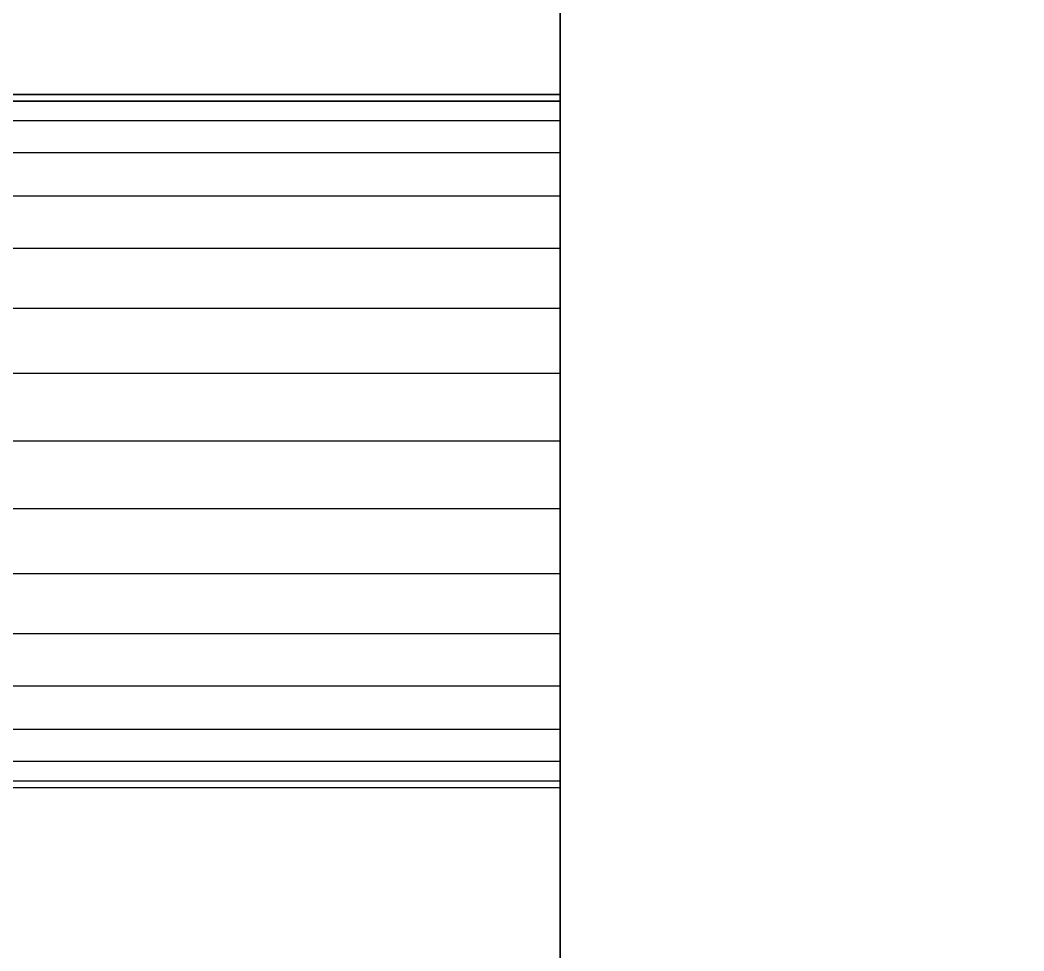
# Model space of a CAD drawing. Header units: millimetres. Extents: x -22443 to 8019, y 3751 to 17584.
# Drawn here: x -19267.4 to -19210.1, y 12135.3 to 12188.4 of the extents above; entities that cross this region are included whole.
import ezdxf

# ---------------------------------------------------------------- set-up
doc = ezdxf.new("R2010")
doc.units = ezdxf.units.MM
for name, color, linetype, lineweight in [('A-ANNO-DIMS', 211, 'Continuous', 9), ('A-ANNO-DIMS-50', 211, 'Continuous', 9), ('A-GENM', 13, 'Continuous', 18)]:
    doc.layers.add(name, color=color, linetype=linetype, lineweight=lineweight)
doc.styles.add('Arial', font='arial.ttf', dxfattribs={"height": 125})
doc.dimstyles.new('Diagonal_-_2_5mm_Arial', dxfattribs={"dimscale": 304.8, "dimtxt": 127.532425, "dimasz": 0.492126, "dimexe": 0.393701, "dimexo": 0.246063, "dimgap": 0.287073, "dimtad": 1, "dimdec": 0, "dimzin": 0, "dimdsep": 46, "dimtxsty": 'Arial', "dimblk1": 'OBLIQUE', "dimblk2": 'OBLIQUE', "dimsah": 1, "dimcen": 0.09, "dimdle": 0.393701, "dimazin": 0, "dimtfac": 1, "dimtdec": 4, "dimtix": 1, "dimtmove": 0, "dimatfit": 3, "dimfxl": 1, "dimtvp": 1, "dimtolj": 1, "dimtzin": 0, "dimarcsym": 2})

# ---------------------------------------------------------------- blocks, each defined once
blk = doc.blocks.new('Nevera de autoservicio single - Nevera de autoservicio single-466915-Level 1')
at = {"layer": 'A-GENM'}
for p, q in [((454.753, 1307.979), (454.753, -1108.896)), ((454.753, -1108.896), (454.753, 1307.979)), ((454.753, -1108.896), (454.753, 1307.979)), ((454.753, -1108.896), (454.753, 1307.979)), ((454.753, -1028.381), (454.753, 977.961)), ((454.753, 51.957), (454.753, 0.512)), ((255.92, 20.299), (454.753, 20.299)), ((454.753, 20.299), (255.92, 20.299)), ((454.753, 20.299), (255.92, 20.299)), ((454.753, 20.299), (255.92, 20.299)), ((454.753, 20.299), (255.92, 20.299)), ((454.753, 20.299), (255.92, 20.299)), ((454.753, 20.299), (255.92, 20.299)), ((454.753, 20.299), (255.92, 20.299)), ((454.753, 20.299), (255.92, 20.299)), ((454.753, 20.299), (255.92, 20.299)), ((454.753, 20.299), (255.92, 20.299)), ((454.753, 20.299), (255.92, 20.299)), ((454.753, 19.951), (454.753, 20.299)), ((454.753, 20.299), (454.753, 19.918)), ((454.753, 19.918), (454.753, 20.299)), ((454.753, 20.299), (454.753, 19.918)), ((454.753, 19.918), (454.753, 20.299)), ((454.753, 20.299), (454.753, 19.918)), ((454.753, 19.918), (454.753, 20.299)), ((454.753, 20.299), (454.753, 19.918)), ((454.753, 20.109), (454.753, 20.299)), ((454.753, 20.299), (454.753, 19.918)), ((454.753, 20.109), (454.753, 20.299)), ((454.753, 20.299), (454.753, 19.918)), ((454.753, 19.918), (454.753, 20.299)), ((454.753, 20.299), (454.753, 19.951)), ((454.753, 20.109), (454.753, 20.299)), ((454.753, 20.109), (454.753, 20.299)), ((454.753, 19.918), (454.753, 20.299)), ((454.753, 19.918), (454.753, 20.299)), ((454.753, 19.918), (454.753, 20.299)), ((454.753, 19.918), (454.753, 20.299)), ((454.753, 20.299), (454.753, 19.918)), ((454.753, 20.299), (454.753, 19.918)), ((454.753, 19.918), (454.753, 20.299)), ((454.753, 20.299), (454.753, 19.918)), ((454.753, 20.109), (454.753, 19.918)), ((454.753, 20.109), (454.753, 19.918)), ((454.753, 19.918), (454.753, 20.109)), ((454.753, 19.918), (454.753, 20.109)), ((454.753, 19.918), (255.92, 19.918)), ((454.753, 19.918), (255.92, 19.918)), ((454.753, 19.918), (255.92, 19.918)), ((454.753, 19.918), (255.92, 19.918)), ((454.753, 19.918), (255.92, 19.918)), ((454.753, 19.918), (255.92, 19.918)), ((454.753, 19.918), (255.92, 19.918)), ((454.753, 19.918), (255.92, 19.918)), ((454.753, 19.918), (255.92, 19.918)), ((454.753, 19.918), (255.92, 19.918)), ((454.753, 19.918), (255.92, 19.918)), ((454.753, 19.918), (255.92, 19.918)), ((454.753, 19.918), (255.92, 19.918)), ((454.753, 19.918), (255.92, 19.918)), ((454.753, 19.918), (255.92, 19.918)), ((454.753, 19.918), (255.92, 19.918)), ((454.753, 19.918), (255.92, 19.918)), ((454.753, 19.918), (255.92, 19.918)), ((454.753, 19.918), (255.92, 19.918)), ((454.753, 19.918), (255.92, 19.918)), ((255.92, 19.918), (454.753, 19.918)), ((454.753, 19.918), (255.92, 19.918)), ((454.753, 19.918), (255.92, 19.918)), ((454.753, 19.918), (255.92, 19.918)), ((454.753, 19.918), (454.753, 19.951)), ((454.753, 19.951), (454.753, 19.918)), ((454.753, 18.793), (454.753, 19.918)), ((454.753, 19.918), (454.753, 18.793)), ((454.753, 18.793), (454.753, 19.918)), ((454.753, 19.918), (454.753, 18.793)), ((454.753, 18.793), (454.753, 19.918)), ((454.753, 19.918), (454.753, 18.793)), ((454.753, 18.793), (454.753, 19.918)), ((454.753, 19.918), (454.753, 18.793)), ((454.753, 18.793), (454.753, 19.918)), ((454.753, 19.918), (454.753, 18.793)), ((454.753, 18.793), (454.753, 19.918)), ((454.753, 19.918), (454.753, 18.793)), ((454.753, 18.793), (454.753, 19.918)), ((454.753, 18.793), (454.753, 19.918)), ((454.753, 18.793), (454.753, 19.918)), ((454.753, 18.793), (454.753, 19.918)), ((454.753, 18.793), (454.753, 19.918)), ((454.753, 18.793), (454.753, 19.918)), ((454.753, 18.793), (454.753, 19.918)), ((454.753, 18.793), (454.753, 19.918)), ((454.753, 18.793), (454.753, 19.918)), ((454.753, 18.793), (454.753, 19.918)), ((454.753, 18.793), (454.753, 19.918)), ((454.753, 18.793), (454.753, 19.918)), ((454.753, 18.793), (255.92, 18.793)), ((454.753, 18.793), (255.92, 18.793)), ((454.753, 18.793), (255.92, 18.793)), ((454.753, 18.793), (255.92, 18.793)), ((454.753, 18.793), (255.92, 18.793)), ((454.753, 18.793), (255.92, 18.793)), ((454.753, 18.793), (255.92, 18.793)), ((454.753, 18.793), (255.92, 18.793)), ((454.753, 18.793), (255.92, 18.793)), ((454.753, 18.793), (255.92, 18.793)), ((454.753, 18.793), (255.92, 18.793)), ((454.753, 18.793), (255.92, 18.793)), ((454.753, 18.793), (255.92, 18.793)), ((454.753, 18.793), (255.92, 18.793)), ((454.753, 18.793), (255.92, 18.793)), ((454.753, 18.793), (255.92, 18.793)), ((454.753, 18.793), (255.92, 18.793)), ((454.753, 18.793), (255.92, 18.793)), ((454.753, 18.793), (255.92, 18.793)), ((454.753, 18.793), (255.92, 18.793)), ((454.753, 18.793), (255.92, 18.793)), ((454.753, 18.793), (255.92, 18.793)), ((454.753, 18.793), (255.92, 18.793)), ((454.753, 18.793), (255.92, 18.793)), ((454.753, 16.964), (454.753, 18.793)), ((454.753, 18.793), (454.753, 16.964)), ((454.753, 16.964), (454.753, 18.793)), ((454.753, 18.793), (454.753, 16.964)), ((454.753, 16.964), (454.753, 18.793)), ((454.753, 18.793), (454.753, 16.964)), ((454.753, 16.964), (454.753, 18.793)), ((454.753, 18.793), (454.753, 16.964)), ((454.753, 16.964), (454.753, 18.793)), ((454.753, 18.793), (454.753, 16.964)), ((454.753, 16.964), (454.753, 18.793)), ((454.753, 18.793), (454.753, 16.964)), ((454.753, 16.964), (454.753, 18.793)), ((454.753, 16.964), (454.753, 18.793)), ((454.753, 16.964), (454.753, 18.793)), ((454.753, 16.964), (454.753, 18.793)), ((454.753, 16.964), (454.753, 18.793)), ((454.753, 16.964), (454.753, 18.793)), ((454.753, 16.964), (454.753, 18.793)), ((454.753, 16.964), (454.753, 18.793)), ((454.753, 16.964), (454.753, 18.793)), ((454.753, 16.964), (454.753, 18.793)), ((454.753, 16.964), (454.753, 18.793)), ((454.753, 16.964), (454.753, 18.793)), ((454.753, 16.964), (255.92, 16.964)), ((454.753, 16.964), (255.92, 16.964)), ((454.753, 16.964), (255.92, 16.964)), ((454.753, 16.964), (255.92, 16.964)), ((454.753, 16.964), (255.92, 16.964)), ((454.753, 16.964), (255.92, 16.964)), ((454.753, 16.964), (255.92, 16.964)), ((454.753, 16.964), (255.92, 16.964)), ((454.753, 16.964), (255.92, 16.964)), ((454.753, 16.964), (255.92, 16.964)), ((454.753, 16.964), (255.92, 16.964)), ((454.753, 16.964), (255.92, 16.964)), ((454.753, 16.964), (255.92, 16.964)), ((454.753, 16.964), (255.92, 16.964)), ((454.753, 16.964), (255.92, 16.964)), ((454.753, 16.964), (255.92, 16.964)), ((454.753, 16.964), (255.92, 16.964)), ((454.753, 16.964), (255.92, 16.964)), ((454.753, 16.964), (255.92, 16.964)), ((454.753, 16.964), (255.92, 16.964)), ((454.753, 16.964), (255.92, 16.964)), ((454.753, 16.964), (255.92, 16.964)), ((454.753, 16.964), (255.92, 16.964)), ((454.753, 16.964), (255.92, 16.964)), ((454.753, 14.503), (454.753, 16.964)), ((454.753, 16.964), (454.753, 14.503)), ((454.753, 14.503), (454.753, 16.964)), ((454.753, 16.964), (454.753, 14.503)), ((454.753, 14.503), (454.753, 16.964)), ((454.753, 16.964), (454.753, 14.503)), ((454.753, 14.503), (454.753, 16.964)), ((454.753, 16.964), (454.753, 14.503)), ((454.753, 14.503), (454.753, 16.964)), ((454.753, 16.964), (454.753, 14.503)), ((454.753, 14.503), (454.753, 16.964)), ((454.753, 16.964), (454.753, 14.503)), ((454.753, 14.503), (454.753, 16.964)), ((454.753, 14.503), (454.753, 16.964)), ((454.753, 14.503), (454.753, 16.964)), ((454.753, 14.503), (454.753, 16.964)), ((454.753, 14.503), (454.753, 16.964)), ((454.753, 14.503), (454.753, 16.964)), ((454.753, 14.503), (454.753, 16.964)), ((454.753, 14.503), (454.753, 16.964)), ((454.753, 14.503), (454.753, 16.964)), ((454.753, 14.503), (454.753, 16.964)), ((454.753, 14.503), (454.753, 16.964)), ((454.753, 14.503), (454.753, 16.964)), ((454.753, 14.503), (255.92, 14.503)), ((454.753, 14.503), (255.92, 14.503)), ((454.753, 14.503), (255.92, 14.503)), ((454.753, 14.503), (255.92, 14.503)), ((454.753, 14.503), (255.92, 14.503)), ((454.753, 14.503), (255.92, 14.503)), ((454.753, 14.503), (255.92, 14.503)), ((454.753, 14.503), (255.92, 14.503)), ((454.753, 14.503), (255.92, 14.503)), ((454.753, 14.503), (255.92, 14.503)), ((454.753, 14.503), (255.92, 14.503)), ((454.753, 14.503), (255.92, 14.503)), ((454.753, 14.503), (255.92, 14.503)), ((454.753, 14.503), (255.92, 14.503)), ((454.753, 14.503), (255.92, 14.503)), ((454.753, 14.503), (255.92, 14.503)), ((454.753, 14.503), (255.92, 14.503)), ((454.753, 14.503), (255.92, 14.503)), ((454.753, 14.503), (255.92, 14.503)), ((454.753, 14.503), (255.92, 14.503)), ((454.753, 14.503), (255.92, 14.503)), ((454.753, 14.503), (255.92, 14.503)), ((454.753, 14.503), (255.92, 14.503)), ((454.753, 14.503), (255.92, 14.503)), ((454.753, 11.505), (454.753, 14.503)), ((454.753, 14.503), (454.753, 11.505)), ((454.753, 11.505), (454.753, 14.503)), ((454.753, 14.503), (454.753, 11.505)), ((454.753, 11.505), (454.753, 14.503)), ((454.753, 14.503), (454.753, 11.505)), ((454.753, 11.505), (454.753, 14.503)), ((454.753, 14.503), (454.753, 11.505)), ((454.753, 11.505), (454.753, 14.503)), ((454.753, 14.503), (454.753, 11.505)), ((454.753, 11.505), (454.753, 14.503)), ((454.753, 14.503), (454.753, 11.505)), ((454.753, 11.505), (454.753, 14.503)), ((454.753, 11.505), (454.753, 14.503)), ((454.753, 11.505), (454.753, 14.503)), ((454.753, 11.505), (454.753, 14.503)), ((454.753, 11.505), (454.753, 14.503)), ((454.753, 11.505), (454.753, 14.503)), ((454.753, 14.503), (454.753, 11.505)), ((454.753, 14.503), (454.753, 11.505)), ((454.753, 11.505), (454.753, 14.503)), ((454.753, 11.505), (454.753, 14.503)), ((454.753, 11.505), (454.753, 14.503)), ((454.753, 11.505), (454.753, 14.503)), ((454.753, 11.505), (255.92, 11.505)), ((454.753, 11.505), (255.92, 11.505)), ((454.753, 11.505), (255.92, 11.505)), ((454.753, 11.505), (255.92, 11.505)), ((454.753, 11.505), (255.92, 11.505)), ((454.753, 11.505), (255.92, 11.505)), ((454.753, 11.505), (255.92, 11.505)), ((454.753, 11.505), (255.92, 11.505)), ((454.753, 11.505), (255.92, 11.505)), ((454.753, 11.505), (255.92, 11.505)), ((454.753, 11.505), (255.92, 11.505)), ((454.753, 11.505), (255.92, 11.505)), ((454.753, 11.505), (255.92, 11.505)), ((454.753, 11.505), (255.92, 11.505)), ((454.753, 11.505), (255.92, 11.505)), ((454.753, 11.505), (255.92, 11.505)), ((454.753, 11.505), (255.92, 11.505)), ((454.753, 11.505), (255.92, 11.505)), ((454.753, 11.505), (255.92, 11.505)), ((454.753, 11.505), (255.92, 11.505)), ((454.753, 11.505), (255.92, 11.505)), ((454.753, 11.505), (255.92, 11.505)), ((454.753, 11.505), (255.92, 11.505)), ((454.753, 11.505), (255.92, 11.505)), ((454.753, 8.084), (454.753, 11.505)), ((454.753, 11.505), (454.753, 8.084)), ((454.753, 8.084), (454.753, 11.505)), ((454.753, 11.505), (454.753, 8.084)), ((454.753, 8.084), (454.753, 11.505)), ((454.753, 11.505), (454.753, 8.084)), ((454.753, 8.084), (454.753, 11.505)), ((454.753, 11.505), (454.753, 8.084)), ((454.753, 8.084), (454.753, 11.505)), ((454.753, 11.505), (454.753, 8.084)), ((454.753, 8.084), (454.753, 11.505)), ((454.753, 11.505), (454.753, 8.084)), ((454.753, 8.084), (454.753, 11.505)), ((454.753, 8.084), (454.753, 11.505)), ((454.753, 8.084), (454.753, 11.505)), ((454.753, 8.084), (454.753, 11.505)), ((454.753, 8.084), (454.753, 11.505)), ((454.753, 8.084), (454.753, 11.505)), ((454.753, 11.505), (454.753, 8.084)), ((454.753, 11.505), (454.753, 8.084)), ((454.753, 8.084), (454.753, 11.505)), ((454.753, 8.084), (454.753, 11.505)), ((454.753, 8.084), (454.753, 11.505)), ((454.753, 8.084), (454.753, 11.505)), ((454.753, 8.084), (255.92, 8.084)), ((454.753, 8.084), (255.92, 8.084)), ((454.753, 8.084), (255.92, 8.084)), ((454.753, 8.084), (255.92, 8.084)), ((454.753, 8.084), (255.92, 8.084)), ((454.753, 8.084), (255.92, 8.084)), ((454.753, 8.084), (255.92, 8.084)), ((454.753, 8.084), (255.92, 8.084)), ((454.753, 8.084), (255.92, 8.084)), ((454.753, 8.084), (255.92, 8.084)), ((454.753, 8.084), (255.92, 8.084)), ((454.753, 8.084), (255.92, 8.084)), ((454.753, 8.084), (255.92, 8.084)), ((454.753, 8.084), (255.92, 8.084)), ((454.753, 8.084), (255.92, 8.084)), ((454.753, 8.084), (255.92, 8.084)), ((454.753, 8.084), (255.92, 8.084)), ((454.753, 8.084), (255.92, 8.084)), ((454.753, 8.084), (255.92, 8.084)), ((454.753, 8.084), (255.92, 8.084)), ((454.753, 8.084), (255.92, 8.084)), ((454.753, 8.084), (255.92, 8.084)), ((454.753, 8.084), (255.92, 8.084)), ((454.753, 8.084), (255.92, 8.084)), ((454.753, 4.372), (454.753, 8.084)), ((454.753, 8.084), (454.753, 4.372)), ((454.753, 4.372), (454.753, 8.084)), ((454.753, 8.084), (454.753, 4.372)), ((454.753, 4.372), (454.753, 8.084)), ((454.753, 8.084), (454.753, 4.372)), ((454.753, 4.372), (454.753, 8.084)), ((454.753, 8.084), (454.753, 4.372)), ((454.753, 4.372), (454.753, 8.084)), ((454.753, 8.084), (454.753, 4.372)), ((454.753, 4.372), (454.753, 8.084)), ((454.753, 8.084), (454.753, 4.372)), ((454.753, 4.372), (454.753, 8.084)), ((454.753, 4.372), (454.753, 8.084)), ((454.753, 4.372), (454.753, 8.084)), ((454.753, 4.372), (454.753, 8.084)), ((454.753, 4.372), (454.753, 8.084)), ((454.753, 4.372), (454.753, 8.084)), ((454.753, 8.084), (454.753, 4.372)), ((454.753, 8.084), (454.753, 4.372)), ((454.753, 4.372), (454.753, 8.084)), ((454.753, 4.372), (454.753, 8.084)), ((454.753, 4.372), (454.753, 8.084)), ((454.753, 4.372), (454.753, 8.084)), ((454.753, 4.372), (255.92, 4.372)), ((454.753, 4.372), (255.92, 4.372)), ((454.753, 4.372), (255.92, 4.372)), ((454.753, 4.372), (255.92, 4.372)), ((454.753, 4.372), (255.92, 4.372)), ((454.753, 4.372), (255.92, 4.372)), ((454.753, 4.372), (255.92, 4.372)), ((454.753, 4.372), (255.92, 4.372)), ((454.753, 4.372), (255.92, 4.372)), ((454.753, 4.372), (255.92, 4.372)), ((454.753, 4.372), (255.92, 4.372)), ((454.753, 4.372), (255.92, 4.372)), ((454.753, 4.372), (255.92, 4.372)), ((454.753, 4.372), (255.92, 4.372)), ((454.753, 4.372), (255.92, 4.372)), ((454.753, 4.372), (255.92, 4.372)), ((454.753, 4.372), (255.92, 4.372)), ((454.753, 4.372), (255.92, 4.372)), ((454.753, 4.372), (255.92, 4.372)), ((454.753, 4.372), (255.92, 4.372)), ((454.753, 4.372), (255.92, 4.372)), ((454.753, 4.372), (255.92, 4.372)), ((454.753, 4.372), (255.92, 4.372)), ((454.753, 4.372), (255.92, 4.372)), ((454.753, 0.512), (454.753, 4.372)), ((454.753, 4.372), (454.753, 0.512)), ((454.753, 0.512), (454.753, 4.372)), ((454.753, 4.372), (454.753, 0.512)), ((454.753, 0.512), (454.753, 4.372)), ((454.753, 4.372), (454.753, 0.512)), ((454.753, 0.512), (454.753, 4.372)), ((454.753, 4.372), (454.753, 0.512)), ((454.753, 0.512), (454.753, 4.372)), ((454.753, 4.372), (454.753, 0.512)), ((454.753, 0.512), (454.753, 4.372)), ((454.753, 4.372), (454.753, 0.512)), ((454.753, 0.512), (454.753, 4.372)), ((454.753, 0.512), (454.753, 4.372)), ((454.753, 0.512), (454.753, 4.372)), ((454.753, 0.512), (454.753, 4.372)), ((454.753, 0.512), (454.753, 4.372)), ((454.753, 0.512), (454.753, 4.372)), ((454.753, 4.372), (454.753, 0.512)), ((454.753, 4.372), (454.753, 0.512)), ((454.753, 0.512), (454.753, 4.372)), ((454.753, 0.512), (454.753, 4.372)), ((454.753, 0.512), (454.753, 4.372)), ((454.753, 0.512), (454.753, 4.372)), ((454.753, 0.512), (255.92, 0.512)), ((454.753, 0.512), (255.92, 0.512)), ((454.753, 0.512), (255.92, 0.512)), ((454.753, 0.512), (255.92, 0.512)), ((454.753, 0.512), (255.92, 0.512)), ((454.753, 0.512), (255.92, 0.512)), ((454.753, 0.512), (255.92, 0.512)), ((454.753, 0.512), (255.92, 0.512)), ((454.753, 0.512), (255.92, 0.512)), ((454.753, 0.512), (255.92, 0.512)), ((454.753, 0.512), (255.92, 0.512)), ((454.753, 0.512), (255.92, 0.512)), ((454.753, 0.512), (255.92, 0.512)), ((454.753, 0.512), (255.92, 0.512)), ((454.753, 0.512), (255.92, 0.512)), ((454.753, 0.512), (255.92, 0.512)), ((454.753, 0.512), (255.92, 0.512)), ((454.753, 0.512), (255.92, 0.512)), ((454.753, 0.512), (255.92, 0.512)), ((454.753, 0.512), (255.92, 0.512)), ((454.753, 0.512), (255.92, 0.512)), ((454.753, 0.512), (255.92, 0.512)), ((454.753, 0.512), (255.92, 0.512)), ((454.753, 0.512), (255.92, 0.512)), ((454.753, -3.348), (454.753, 0.512)), ((454.753, 0.512), (454.753, -3.348)), ((454.753, -3.348), (454.753, 0.512)), ((454.753, 0.512), (454.753, -3.348)), ((454.753, -3.348), (454.753, 0.512)), ((454.753, 0.512), (454.753, -3.348)), ((454.753, -3.348), (454.753, 0.512)), ((454.753, 0.512), (454.753, -3.348)), ((454.753, -3.348), (454.753, 0.512)), ((454.753, 0.512), (454.753, -3.348)), ((454.753, -3.348), (454.753, 0.512)), ((454.753, 0.512), (454.753, -3.348)), ((454.753, -50.932), (454.753, 0.512)), ((454.753, 0.512), (454.753, -3.348)), ((454.753, 0.512), (454.753, -3.348)), ((454.753, 0.512), (454.753, -3.348)), ((454.753, 0.512), (454.753, -3.348)), ((454.753, -3.348), (454.753, 0.512)), ((454.753, -3.348), (454.753, 0.512)), ((454.753, 0.512), (454.753, -3.348)), ((454.753, 0.512), (454.753, -3.348)), ((454.753, 0.512), (454.753, -3.348)), ((454.753, 0.512), (454.753, -3.348)), ((454.753, 0.512), (454.753, -3.348)), ((454.753, 0.512), (454.753, -3.348)), ((454.753, -3.348), (255.92, -3.348)), ((454.753, -3.348), (255.92, -3.348)), ((454.753, -3.348), (255.92, -3.348)), ((454.753, -3.348), (255.92, -3.348)), ((454.753, -3.348), (255.92, -3.348)), ((454.753, -3.348), (255.92, -3.348)), ((454.753, -3.348), (255.92, -3.348)), ((454.753, -3.348), (255.92, -3.348)), ((454.753, -3.348), (255.92, -3.348)), ((454.753, -3.348), (255.92, -3.348)), ((454.753, -3.348), (255.92, -3.348)), ((454.753, -3.348), (255.92, -3.348)), ((454.753, -3.348), (255.92, -3.348)), ((454.753, -3.348), (255.92, -3.348)), ((454.753, -3.348), (255.92, -3.348)), ((454.753, -3.348), (255.92, -3.348)), ((454.753, -3.348), (255.92, -3.348)), ((454.753, -3.348), (255.92, -3.348)), ((454.753, -3.348), (255.92, -3.348)), ((454.753, -3.348), (255.92, -3.348)), ((454.753, -3.348), (255.92, -3.348)), ((454.753, -3.348), (255.92, -3.348)), ((454.753, -3.348), (255.92, -3.348)), ((454.753, -3.348), (255.92, -3.348)), ((454.753, -7.059), (454.753, -3.348)), ((454.753, -3.348), (454.753, -7.059)), ((454.753, -7.059), (454.753, -3.348)), ((454.753, -3.348), (454.753, -7.059)), ((454.753, -7.059), (454.753, -3.348)), ((454.753, -3.348), (454.753, -7.059)), ((454.753, -7.059), (454.753, -3.348)), ((454.753, -3.348), (454.753, -7.059)), ((454.753, -7.059), (454.753, -3.348)), ((454.753, -3.348), (454.753, -7.059)), ((454.753, -7.059), (454.753, -3.348)), ((454.753, -3.348), (454.753, -7.059)), ((454.753, -3.348), (454.753, -7.059)), ((454.753, -3.348), (454.753, -7.059)), ((454.753, -3.348), (454.753, -7.059)), ((454.753, -3.348), (454.753, -7.059)), ((454.753, -3.348), (454.753, -7.059)), ((454.753, -3.348), (454.753, -7.059)), ((454.753, -7.059), (454.753, -3.348)), ((454.753, -7.059), (454.753, -3.348)), ((454.753, -3.348), (454.753, -7.059)), ((454.753, -3.348), (454.753, -7.059)), ((454.753, -3.348), (454.753, -7.059)), ((454.753, -3.348), (454.753, -7.059)), ((454.753, -7.059), (255.92, -7.059)), ((454.753, -7.059), (255.92, -7.059)), ((454.753, -7.059), (255.92, -7.059)), ((454.753, -7.059), (255.92, -7.059)), ((454.753, -7.059), (255.92, -7.059)), ((454.753, -7.059), (255.92, -7.059)), ((454.753, -7.059), (255.92, -7.059)), ((454.753, -7.059), (255.92, -7.059)), ((454.753, -7.059), (255.92, -7.059)), ((454.753, -7.059), (255.92, -7.059)), ((454.753, -7.059), (255.92, -7.059)), ((454.753, -7.059), (255.92, -7.059)), ((454.753, -7.059), (255.92, -7.059)), ((454.753, -7.059), (255.92, -7.059)), ((454.753, -7.059), (255.92, -7.059)), ((454.753, -7.059), (255.92, -7.059)), ((454.753, -7.059), (255.92, -7.059)), ((454.753, -7.059), (255.92, -7.059)), ((454.753, -7.059), (255.92, -7.059)), ((454.753, -7.059), (255.92, -7.059)), ((454.753, -7.059), (255.92, -7.059)), ((454.753, -7.059), (255.92, -7.059)), ((454.753, -7.059), (255.92, -7.059)), ((454.753, -7.059), (255.92, -7.059)), ((454.753, -10.48), (454.753, -7.059)), ((454.753, -7.059), (454.753, -10.48)), ((454.753, -10.48), (454.753, -7.059)), ((454.753, -7.059), (454.753, -10.48)), ((454.753, -10.48), (454.753, -7.059)), ((454.753, -7.059), (454.753, -10.48)), ((454.753, -10.48), (454.753, -7.059)), ((454.753, -7.059), (454.753, -10.48)), ((454.753, -10.48), (454.753, -7.059)), ((454.753, -7.059), (454.753, -10.48)), ((454.753, -10.48), (454.753, -7.059)), ((454.753, -7.059), (454.753, -10.48)), ((454.753, -7.059), (454.753, -10.48)), ((454.753, -7.059), (454.753, -10.48)), ((454.753, -7.059), (454.753, -10.48)), ((454.753, -7.059), (454.753, -10.48)), ((454.753, -7.059), (454.753, -10.48)), ((454.753, -7.059), (454.753, -10.48)), ((454.753, -10.48), (454.753, -7.059)), ((454.753, -10.48), (454.753, -7.059)), ((454.753, -7.059), (454.753, -10.48)), ((454.753, -7.059), (454.753, -10.48)), ((454.753, -7.059), (454.753, -10.48)), ((454.753, -7.059), (454.753, -10.48)), ((454.753, -10.48), (255.92, -10.48)), ((454.753, -10.48), (255.92, -10.48)), ((454.753, -10.48), (255.92, -10.48)), ((454.753, -10.48), (255.92, -10.48)), ((454.753, -10.48), (255.92, -10.48)), ((454.753, -10.48), (255.92, -10.48)), ((454.753, -10.48), (255.92, -10.48)), ((454.753, -10.48), (255.92, -10.48)), ((454.753, -10.48), (255.92, -10.48)), ((454.753, -10.48), (255.92, -10.48)), ((454.753, -10.48), (255.92, -10.48)), ((454.753, -10.48), (255.92, -10.48)), ((454.753, -10.48), (255.92, -10.48)), ((454.753, -10.48), (255.92, -10.48)), ((454.753, -10.48), (255.92, -10.48)), ((454.753, -10.48), (255.92, -10.48)), ((454.753, -10.48), (255.92, -10.48)), ((454.753, -10.48), (255.92, -10.48)), ((454.753, -10.48), (255.92, -10.48)), ((454.753, -10.48), (255.92, -10.48)), ((454.753, -10.48), (255.92, -10.48)), ((454.753, -10.48), (255.92, -10.48)), ((454.753, -10.48), (255.92, -10.48)), ((454.753, -10.48), (255.92, -10.48)), ((454.753, -13.479), (454.753, -10.48)), ((454.753, -10.48), (454.753, -13.479)), ((454.753, -13.479), (454.753, -10.48)), ((454.753, -10.48), (454.753, -13.479)), ((454.753, -13.479), (454.753, -10.48)), ((454.753, -10.48), (454.753, -13.479)), ((454.753, -13.479), (454.753, -10.48)), ((454.753, -10.48), (454.753, -13.479)), ((454.753, -13.479), (454.753, -10.48)), ((454.753, -10.48), (454.753, -13.479)), ((454.753, -13.479), (454.753, -10.48)), ((454.753, -10.48), (454.753, -13.479)), ((454.753, -10.48), (454.753, -13.479)), ((454.753, -10.48), (454.753, -13.479)), ((454.753, -10.48), (454.753, -13.479)), ((454.753, -10.48), (454.753, -13.479)), ((454.753, -10.48), (454.753, -13.479)), ((454.753, -10.48), (454.753, -13.479)), ((454.753, -13.479), (454.753, -10.48)), ((454.753, -13.479), (454.753, -10.48)), ((454.753, -10.48), (454.753, -13.479)), ((454.753, -10.48), (454.753, -13.479)), ((454.753, -10.48), (454.753, -13.479)), ((454.753, -10.48), (454.753, -13.479)), ((454.753, -13.479), (255.92, -13.479)), ((454.753, -13.479), (255.92, -13.479)), ((454.753, -13.479), (255.92, -13.479)), ((454.753, -13.479), (255.92, -13.479)), ((454.753, -13.479), (255.92, -13.479)), ((454.753, -13.479), (255.92, -13.479)), ((454.753, -13.479), (255.92, -13.479)), ((454.753, -13.479), (255.92, -13.479)), ((454.753, -13.479), (255.92, -13.479)), ((454.753, -13.479), (255.92, -13.479)), ((454.753, -13.479), (255.92, -13.479)), ((454.753, -13.479), (255.92, -13.479)), ((454.753, -13.479), (255.92, -13.479)), ((454.753, -13.479), (255.92, -13.479)), ((454.753, -13.479), (255.92, -13.479)), ((454.753, -13.479), (255.92, -13.479)), ((454.753, -13.479), (255.92, -13.479)), ((454.753, -13.479), (255.92, -13.479)), ((454.753, -13.479), (255.92, -13.479)), ((454.753, -13.479), (255.92, -13.479)), ((454.753, -13.479), (255.92, -13.479)), ((454.753, -13.479), (255.92, -13.479)), ((454.753, -13.479), (255.92, -13.479)), ((454.753, -13.479), (255.92, -13.479)), ((454.753, -15.94), (454.753, -13.479)), ((454.753, -13.479), (454.753, -15.94)), ((454.753, -15.94), (454.753, -13.479)), ((454.753, -13.479), (454.753, -15.94)), ((454.753, -15.94), (454.753, -13.479)), ((454.753, -13.479), (454.753, -15.94)), ((454.753, -15.94), (454.753, -13.479)), ((454.753, -13.479), (454.753, -15.94)), ((454.753, -15.94), (454.753, -13.479)), ((454.753, -13.479), (454.753, -15.94)), ((454.753, -15.94), (454.753, -13.479)), ((454.753, -13.479), (454.753, -15.94)), ((454.753, -13.479), (454.753, -15.94)), ((454.753, -13.479), (454.753, -15.94)), ((454.753, -13.479), (454.753, -15.94)), ((454.753, -13.479), (454.753, -15.94)), ((454.753, -13.479), (454.753, -15.94)), ((454.753, -13.479), (454.753, -15.94)), ((454.753, -13.479), (454.753, -15.94)), ((454.753, -13.479), (454.753, -15.94)), ((454.753, -13.479), (454.753, -15.94)), ((454.753, -13.479), (454.753, -15.94)), ((454.753, -13.479), (454.753, -15.94)), ((454.753, -13.479), (454.753, -15.94)), ((454.753, -15.94), (255.92, -15.94)), ((454.753, -15.94), (255.92, -15.94)), ((454.753, -15.94), (255.92, -15.94)), ((454.753, -15.94), (255.92, -15.94)), ((454.753, -15.94), (255.92, -15.94)), ((454.753, -15.94), (255.92, -15.94)), ((454.753, -15.94), (255.92, -15.94)), ((454.753, -15.94), (255.92, -15.94)), ((454.753, -15.94), (255.92, -15.94)), ((454.753, -15.94), (255.92, -15.94)), ((454.753, -15.94), (255.92, -15.94)), ((454.753, -15.94), (255.92, -15.94)), ((454.753, -15.94), (255.92, -15.94)), ((454.753, -15.94), (255.92, -15.94)), ((454.753, -15.94), (255.92, -15.94)), ((454.753, -15.94), (255.92, -15.94)), ((454.753, -15.94), (255.92, -15.94)), ((454.753, -15.94), (255.92, -15.94)), ((454.753, -15.94), (255.92, -15.94)), ((454.753, -15.94), (255.92, -15.94)), ((454.753, -15.94), (255.92, -15.94)), ((454.753, -15.94), (255.92, -15.94)), ((454.753, -15.94), (255.92, -15.94)), ((454.753, -15.94), (255.92, -15.94)), ((454.753, -17.768), (454.753, -15.94)), ((454.753, -15.94), (454.753, -17.768)), ((454.753, -17.768), (454.753, -15.94)), ((454.753, -15.94), (454.753, -17.768)), ((454.753, -17.768), (454.753, -15.94)), ((454.753, -15.94), (454.753, -17.768)), ((454.753, -17.768), (454.753, -15.94)), ((454.753, -15.94), (454.753, -17.768)), ((454.753, -17.768), (454.753, -15.94)), ((454.753, -15.94), (454.753, -17.768)), ((454.753, -17.768), (454.753, -15.94)), ((454.753, -15.94), (454.753, -17.768)), ((454.753, -15.94), (454.753, -17.768)), ((454.753, -15.94), (454.753, -17.768)), ((454.753, -15.94), (454.753, -17.768)), ((454.753, -15.94), (454.753, -17.768)), ((454.753, -15.94), (454.753, -17.768)), ((454.753, -15.94), (454.753, -17.768)), ((454.753, -15.94), (454.753, -17.768)), ((454.753, -15.94), (454.753, -17.768)), ((454.753, -15.94), (454.753, -17.768)), ((454.753, -15.94), (454.753, -17.768)), ((454.753, -15.94), (454.753, -17.768)), ((454.753, -15.94), (454.753, -17.768)), ((454.753, -17.768), (255.92, -17.768)), ((454.753, -17.768), (255.92, -17.768)), ((454.753, -17.768), (255.92, -17.768)), ((454.753, -17.768), (255.92, -17.768)), ((454.753, -17.768), (255.92, -17.768)), ((454.753, -17.768), (255.92, -17.768)), ((454.753, -17.768), (255.92, -17.768)), ((454.753, -17.768), (255.92, -17.768)), ((454.753, -17.768), (255.92, -17.768)), ((454.753, -17.768), (255.92, -17.768)), ((454.753, -17.768), (255.92, -17.768)), ((454.753, -17.768), (255.92, -17.768)), ((454.753, -17.768), (255.92, -17.768)), ((454.753, -17.768), (255.92, -17.768)), ((454.753, -17.768), (255.92, -17.768)), ((454.753, -17.768), (255.92, -17.768)), ((454.753, -17.768), (255.92, -17.768)), ((454.753, -17.768), (255.92, -17.768)), ((454.753, -17.768), (255.92, -17.768)), ((454.753, -17.768), (255.92, -17.768)), ((454.753, -17.768), (255.92, -17.768)), ((454.753, -17.768), (255.92, -17.768)), ((454.753, -17.768), (255.92, -17.768)), ((454.753, -17.768), (255.92, -17.768)), ((454.753, -18.894), (454.753, -17.768)), ((454.753, -17.768), (454.753, -18.894)), ((454.753, -18.894), (454.753, -17.768)), ((454.753, -17.768), (454.753, -18.894)), ((454.753, -18.894), (454.753, -17.768)), ((454.753, -17.768), (454.753, -18.894)), ((454.753, -18.894), (454.753, -17.768)), ((454.753, -17.768), (454.753, -18.894)), ((454.753, -18.894), (454.753, -17.768)), ((454.753, -17.768), (454.753, -18.894)), ((454.753, -18.894), (454.753, -17.768)), ((454.753, -17.768), (454.753, -18.894)), ((454.753, -17.768), (454.753, -18.894)), ((454.753, -17.768), (454.753, -18.894)), ((454.753, -17.768), (454.753, -18.894)), ((454.753, -17.768), (454.753, -18.894)), ((454.753, -17.768), (454.753, -18.894)), ((454.753, -17.768), (454.753, -18.894)), ((454.753, -17.768), (454.753, -18.894)), ((454.753, -17.768), (454.753, -18.894)), ((454.753, -17.768), (454.753, -18.894)), ((454.753, -17.768), (454.753, -18.894)), ((454.753, -17.768), (454.753, -18.894)), ((454.753, -17.768), (454.753, -18.894)), ((454.753, -18.894), (255.92, -18.894)), ((454.753, -18.894), (255.92, -18.894)), ((454.753, -18.894), (255.92, -18.894)), ((454.753, -18.894), (255.92, -18.894)), ((454.753, -18.894), (255.92, -18.894)), ((454.753, -18.894), (255.92, -18.894)), ((454.753, -18.894), (255.92, -18.894)), ((454.753, -18.894), (255.92, -18.894)), ((454.753, -18.894), (255.92, -18.894)), ((454.753, -18.894), (255.92, -18.894)), ((454.753, -18.894), (255.92, -18.894)), ((454.753, -18.894), (255.92, -18.894)), ((454.753, -18.894), (255.92, -18.894)), ((454.753, -18.894), (255.92, -18.894)), ((454.753, -18.894), (255.92, -18.894)), ((454.753, -18.894), (255.92, -18.894)), ((454.753, -18.894), (255.92, -18.894)), ((454.753, -18.894), (255.92, -18.894)), ((454.753, -18.894), (255.92, -18.894)), ((454.753, -18.894), (255.92, -18.894)), ((454.753, -18.894), (255.92, -18.894)), ((454.753, -18.894), (255.92, -18.894)), ((454.753, -18.894), (255.92, -18.894)), ((454.753, -18.894), (255.92, -18.894)), ((454.753, -18.926), (454.753, -18.894)), ((454.753, -18.894), (454.753, -19.274)), ((454.753, -19.274), (454.753, -18.894)), ((454.753, -18.894), (454.753, -19.274)), ((454.753, -19.274), (454.753, -18.894)), ((454.753, -18.894), (454.753, -19.274)), ((454.753, -19.274), (454.753, -18.894)), ((454.753, -18.894), (454.753, -19.274)), ((454.753, -19.274), (454.753, -18.894)), ((454.753, -18.894), (454.753, -19.274)), ((454.753, -19.274), (454.753, -18.894)), ((454.753, -18.894), (454.753, -19.274)), ((454.753, -18.894), (454.753, -19.274)), ((454.753, -18.926), (454.753, -18.894)), ((454.753, -18.894), (454.753, -19.274)), ((454.753, -18.894), (454.753, -19.274)), ((454.753, -18.894), (454.753, -19.274)), ((454.753, -18.894), (454.753, -19.274)), ((454.753, -19.274), (454.753, -18.894)), ((454.753, -19.274), (454.753, -18.894)), ((454.753, -19.274), (454.753, -18.894)), ((454.753, -19.274), (454.753, -18.894)), ((454.753, -18.894), (454.753, -19.274)), ((454.753, -19.274), (454.753, -18.894)), ((454.753, -19.274), (255.92, -19.274)), ((454.753, -19.274), (255.92, -19.274)), ((454.753, -19.274), (255.92, -19.274)), ((454.753, -19.274), (255.92, -19.274)), ((454.753, -19.274), (255.92, -19.274)), ((454.753, -19.274), (255.92, -19.274)), ((454.753, -19.274), (255.92, -19.274)), ((454.753, -19.274), (255.92, -19.274)), ((454.753, -19.274), (255.92, -19.274)), ((454.753, -19.274), (255.92, -19.274)), ((454.753, -19.274), (255.92, -19.274)), ((454.753, -19.274), (255.92, -19.274)), ((454.753, -18.926), (454.753, -19.274)), ((454.753, -19.274), (454.753, -18.926))]:
    blk.add_line(p, q, dxfattribs=at)
blk = doc.blocks.new('DIMBLOCK4-Level 1')
at = {"layer": 'A-ANNO-DIMS-50'}
for p, q in [((-22191.521, 15666.468), (-22191.521, 7546.468)), ((-22191.521, 15546.468), (-22311.521, 15546.468)), ((-22191.521, 15546.468), (-11329.566, 15546.468)), ((-22191.521, 7666.468), (-22311.521, 7666.468)), ((-22191.521, 7666.468), (-20582.646, 7666.468))]:
    blk.add_line(p, q, dxfattribs=at)
at = {"layer": 'A-ANNO-DIMS-50', "lineweight": 35}
for p, q in [((-22191.521, 15546.468), (-22266.521, 15621.468)), ((-22191.521, 15546.468), (-22116.521, 15471.468)), ((-22191.521, 7666.468), (-22266.521, 7741.468)), ((-22191.521, 7666.468), (-22116.521, 7591.468))]:
    blk.add_line(p, q, dxfattribs=at)
at = {"layer": 'A-ANNO-DIMS-50', "color": 0, "insert": (-22441.3, 11414.188), "char_height": 125, "width": 461.47117, "attachment_point": 1, "rotation": 90, "line_spacing_factor": 0.941778, "style": 'Arial'}
blk.add_mtext('7880', dxfattribs=at)
blk = doc.blocks.new('_Oblique')
at = {"color": 0, "linetype": 'ByBlock', "lineweight": -2}
blk.add_line((-0.5, -0.5), (0.5, 0.5), dxfattribs=at)

msp = doc.modelspace()

# ---------------------------------------------------------------- block references
at = {"layer": 'A-GENM'}
msp.add_blockref('Nevera de autoservicio single - Nevera de autoservicio single-466915-Level 1', (-19691.369, 12163.874), dxfattribs=at)

# ---------------------------------------------------------------- dimensions: what is measured, and where the dimension line sits
at = {"layer": 'A-ANNO-DIMS'}
dim = msp.add_linear_dim(base=(-22191.521, 7666.468), p1=(-11254.566, 15546.468), p2=(-20507.646, 7666.468), angle=90, dimstyle='Diagonal_-_2_5mm_Arial', override={"dimpost": '<>', "dimfxl": 12153.760552}, dxfattribs=at)
dim.commit()
dim.dimension.update_dxf_attribs({"geometry": 'DIMBLOCK4-Level 1', "text_midpoint": (-22342.843, 11606.468)})

doc.saveas('drawing.dxf')
